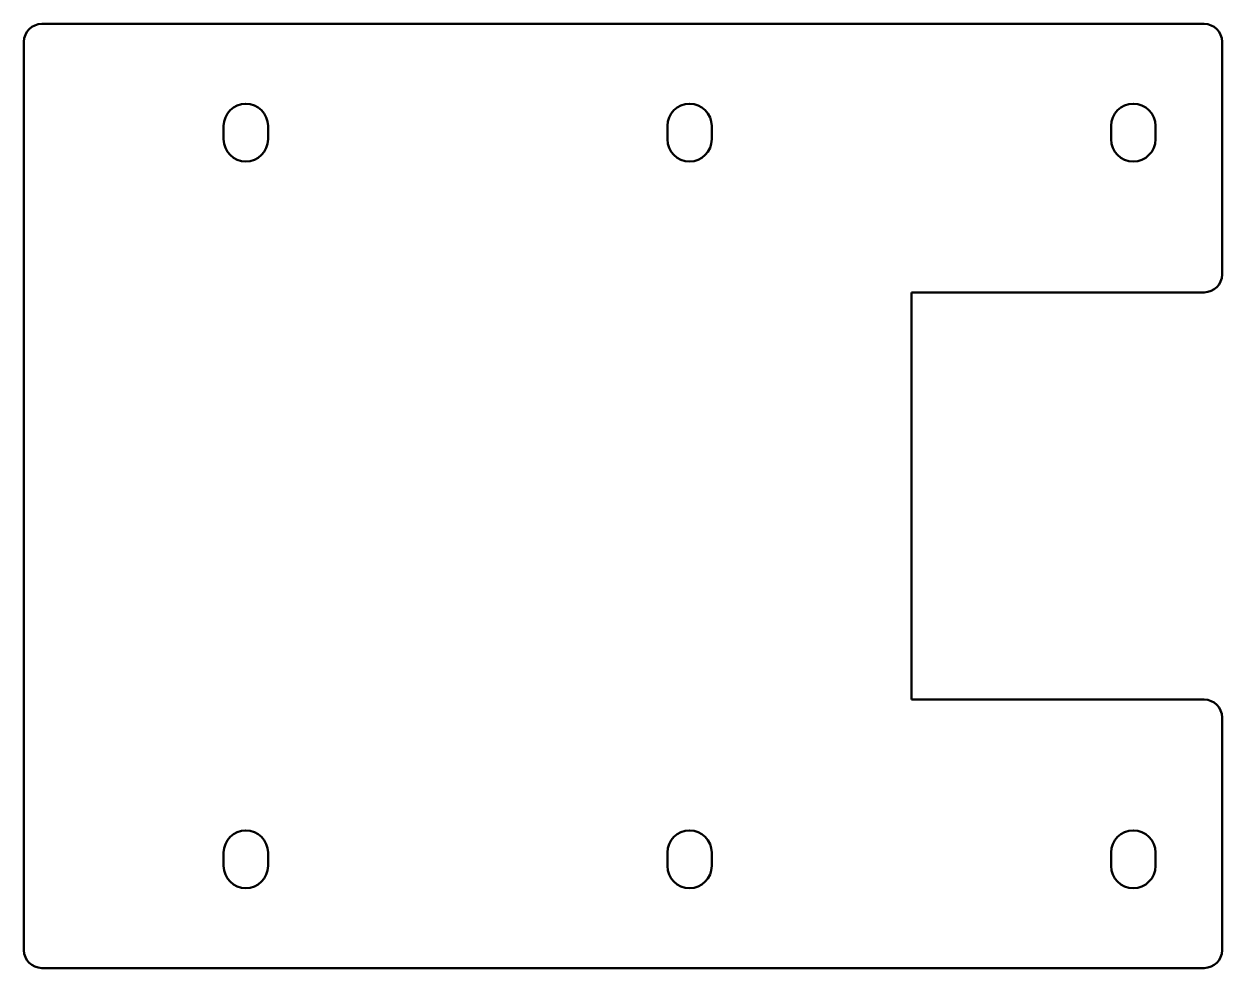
# Model space of a CAD drawing. Header units: millimetres. Extents: x 0 to 135, y -76 to 30.
import ezdxf

# ---------------------------------------------------------------- set-up
doc = ezdxf.new("R2010")
doc.units = ezdxf.units.MM
doc.layers.add('IV_INTERIOR_PROFILES', color=7, linetype='Continuous', lineweight=50)
doc.layers.add('IV_OUTER_PROFILE', color=7, linetype='Continuous', lineweight=50)

msp = doc.modelspace()

# ---------------------------------------------------------------- linework, layer by layer
at = {"layer": 'IV_INTERIOR_PROFILES'}
for p, q in [((22.5, 17.25), (22.5, 18.75)), ((27.5, 18.75), (27.5, 17.25)), ((72.5, 17.25), (72.5, 18.75)), ((77.5, 18.75), (77.5, 17.25)), ((122.5, 17.25), (122.5, 18.75)), ((127.5, 18.75), (127.5, 17.25)), ((22.5, -64.65), (22.5, -63.15)), ((27.5, -63.15), (27.5, -64.65)), ((72.5, -64.65), (72.5, -63.15)), ((77.5, -63.15), (77.5, -64.65)), ((122.5, -64.65), (122.5, -63.15)), ((127.5, -63.15), (127.5, -64.65))]:
    msp.add_line(p, q, dxfattribs=at)
for centre, start, end in [((25, 18.75), 0, 180), ((75, 18.75), 0, 180), ((125, 18.75), 0, 180), ((25, 17.25), 180, 0), ((75, 17.25), 180, 0), ((125, 17.25), 180, 0), ((25, -63.15), 360, 180), ((75, -63.15), 0, 180), ((125, -63.15), 360, 180), ((25, -64.65), 180, 360), ((75, -64.65), 180, 0), ((125, -64.65), 180, 360)]:
    msp.add_arc(centre, 2.5, start, end, dxfattribs=at)
at = {"layer": 'IV_OUTER_PROFILE'}
for p, q in [((2, 30.25), (133, 30.25)), ((0, -74.15), (0, 28.25)), ((135, 28.25), (135, 2)), ((100, 0), (133, 0)), ((100, 0), (100, -45.9)), ((100, -45.9), (133, -45.9)), ((135, -47.9), (135, -74.15)), ((2, -76.15), (133, -76.15))]:
    msp.add_line(p, q, dxfattribs=at)
for centre, start, end in [((2, 28.25), 90, 180), ((133, 28.25), 0, 90), ((133, 2), 270, 0), ((133, -47.9), 0, 90), ((2, -74.15), 180, 270), ((133, -74.15), 270, 0)]:
    msp.add_arc(centre, 2, start, end, dxfattribs=at)

doc.saveas('drawing.dxf')
